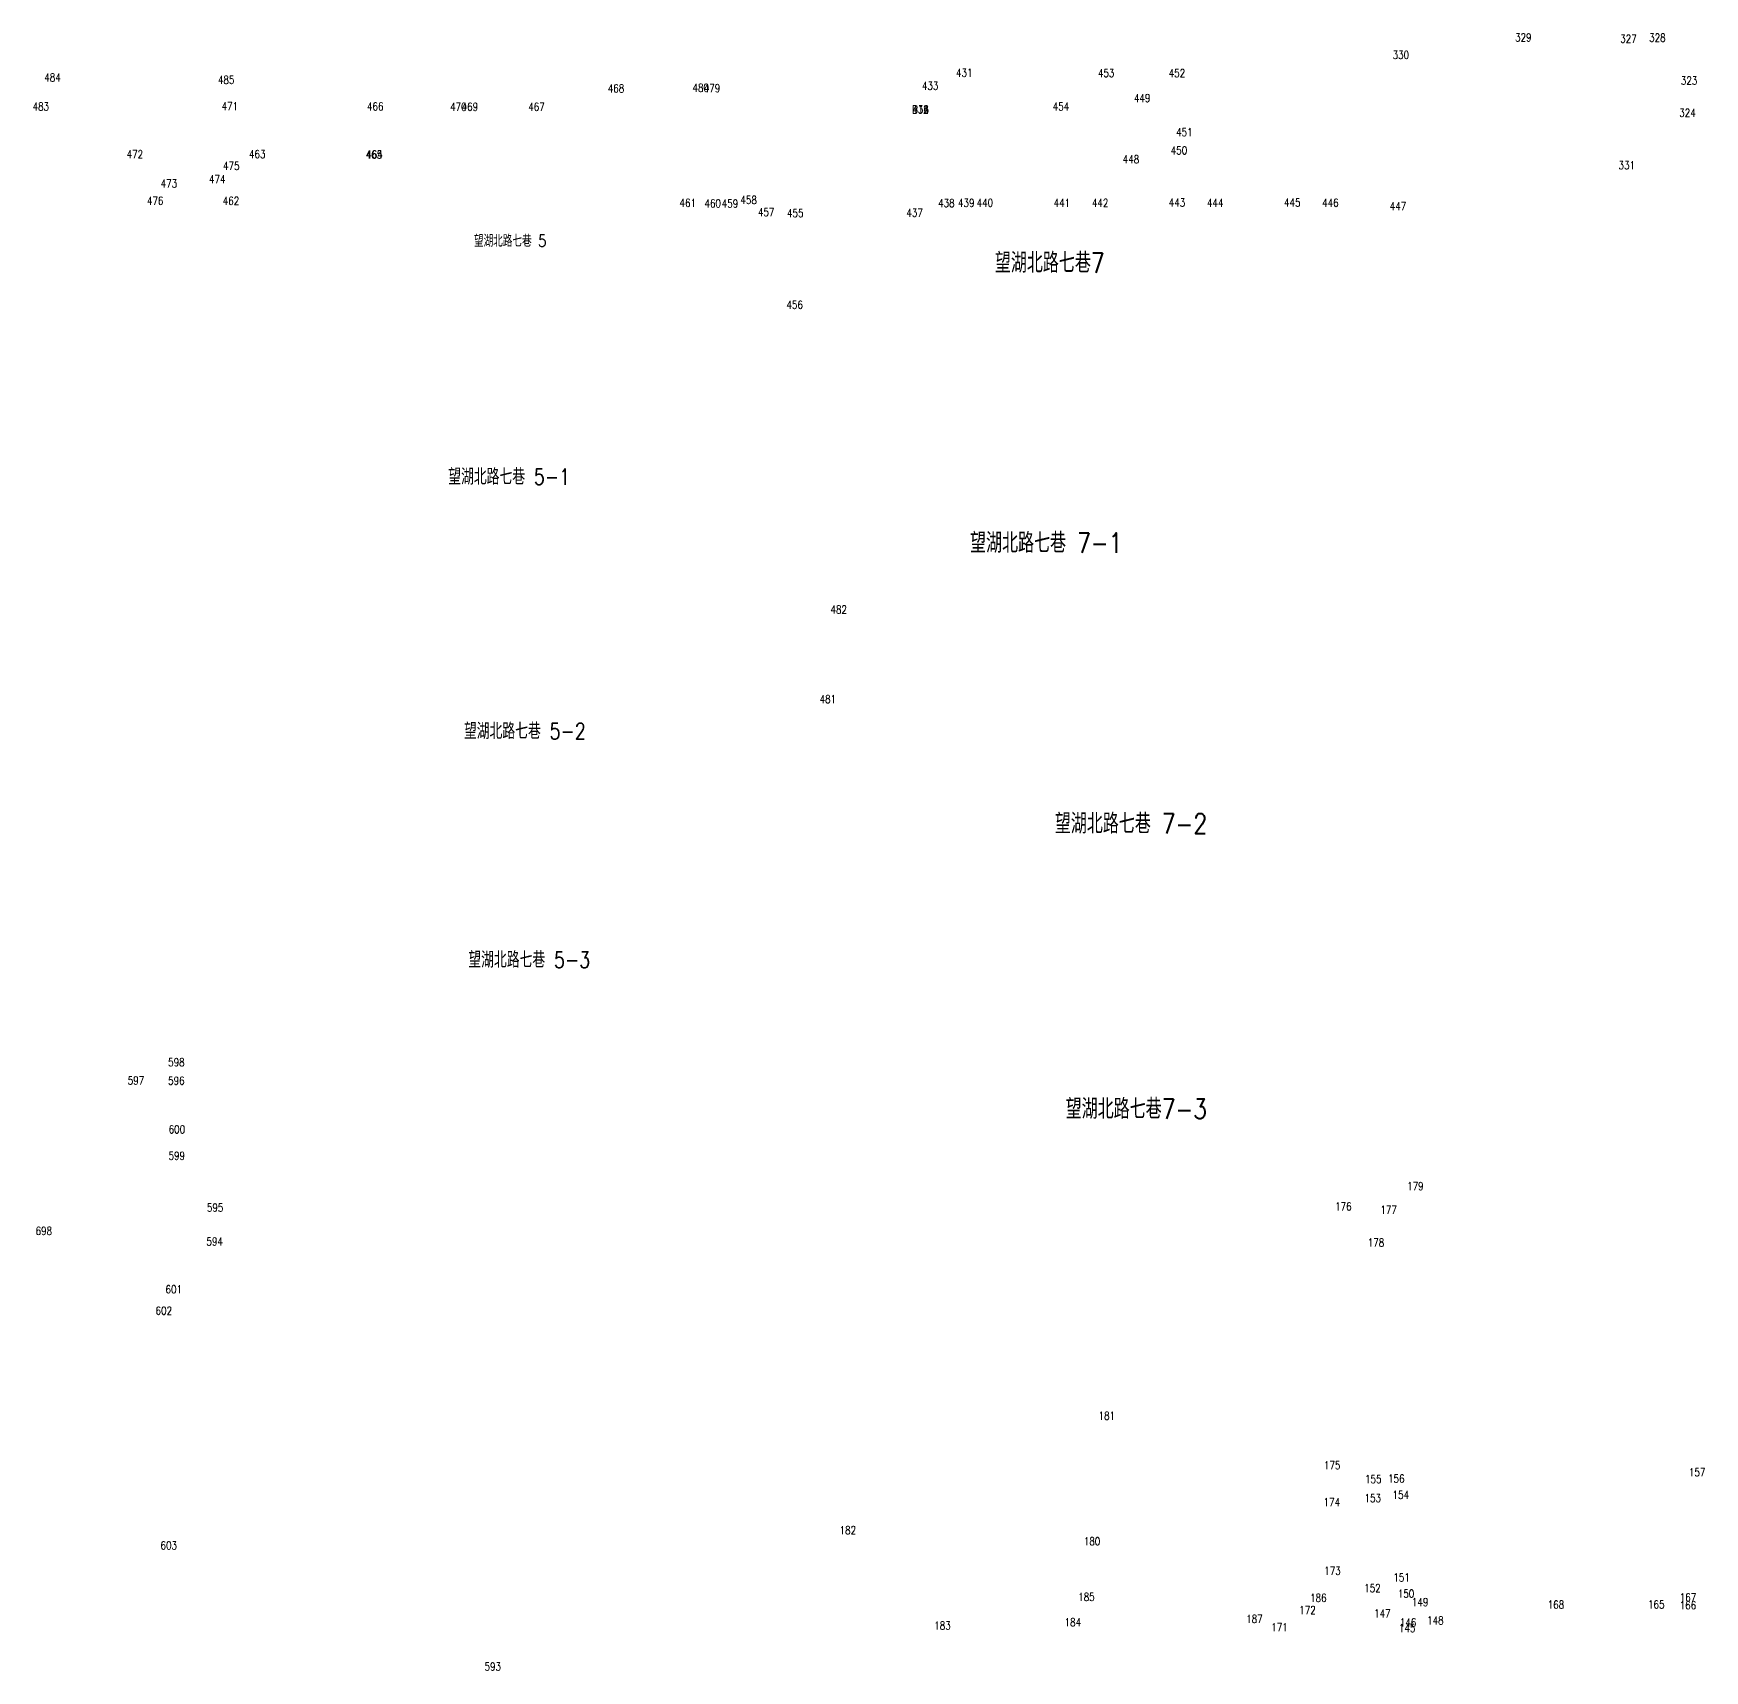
# Model space of a CAD drawing. Extents: x -992 to 2561, y -723 to 1492.
# Drawn here: x -134.4 to 74.4, y -188.9 to 15.7 of the extents above; entities that cross this region are included whole.
import ezdxf
from ezdxf.enums import TextEntityAlignment as Align

# ---------------------------------------------------------------- set-up
doc = ezdxf.new("R2010")
doc.units = 0
doc.header["$LTSCALE"] = 0.5
doc.layers.add('JMD', color=6, linetype='CONTINUOUS')
doc.layers.add('ZDH', color=1, linetype='CONTINUOUS')
doc.styles.add('HZ', font='rs.shx', dxfattribs={"width": 0.8, "bigfont": 'hztxt.shx'})

msp = doc.modelspace()

# ---------------------------------------------------------------- texts
at = {"layer": 'JMD', "linetype": 'Continuous', "style": 'HZ', "width": 0.8}
for s, height, p in [('望湖北路七巷 5', 1.5, (-74.82, -10.13, -0.21)), ('望湖北路七巷7', 2.5, (-7.42, -12.82, -0.21)), ('望湖北路七巷 5-1', 2, (-74.95, -39.58, -0.21)), ('望湖北路七巷 7-1', 2.5, (-7.86, -47.82, -0.21)), ('望湖北路七巷 5-2', 2, (-72.99, -71.37, -0.21)), ('望湖北路七巷 7-2', 2.5, (2.73, -82.9, -0.21)), ('望湖北路七巷 5-3', 2, (-72.44, -99.94, -0.21)), ('望湖北路七巷7-3', 2.5, (3.4, -118.55, -0.21))]:
    msp.add_text(s, height=height, dxfattribs=at).set_placement(p, align=Align.MIDDLE)
at = {"layer": 'ZDH', "linetype": 'Continuous', "style": 'HZ', "width": 0.8}
for s, p in [('329', (50.72, 14.71, -0.39)), ('327', (63.86, 14.55, 0.05)), ('328', (67.47, 14.68, -0.42)), ('330', (35.42, 12.53, -0.36)), ('484', (-133.02, 9.71, 0.11)), ('431', (-19.12, 10.3, -0.56)), ('453', (-1.4, 10.26, -0.49)), ('452', (7.45, 10.25, -1.21)), ('485', (-111.33, 9.41, -0.59)), ('468', (-62.63, 8.34, -1.62)), ('480', (-52.05, 8.42, -0.38)), ('479', (-50.63, 8.37, -0.37)), ('433', (-23.38, 8.67, -0.64)), ('323', (71.43, 9.32, -0.43)), ('483', (-134.49, 6.08, -0.55)), ('471', (-110.88, 6.11, -0.55)), ('466', (-92.71, 6.09, -0.54)), ('470', (-82.32, 6.04, -0.51)), ('469', (-80.89, 6.05, -0.5)), ('467', (-72.57, 6.05, -1.42)), ('432', (-24.6, 5.72, -0.66)), ('B14', (-24.6, 5.72, -0.21)), ('B16', (-24.6, 5.72, -0.21)), ('454', (-7.04, 6.08, -0.44)), ('449', (3.1, 7.14, -0.39)), ('324', (71.23, 5.3, -0.32)), ('451', (8.37, 2.86, -0.28)), ('472', (-122.74, 0.11, -0.53)), ('463', (-107.45, 0.13, -0.58)), ('465', (-92.87, 0.08, -0.52)), ('464', (-92.8, 0.1, -0.52)), ('448', (1.7, -0.52, -0.42)), ('450', (7.7, 0.6, -0.38)), ('474', (-112.45, -3.02, -0.5)), ('475', (-110.69, -1.35, -0.43)), ('331', (63.64, -1.26, -0.15)), ('473', (-118.49, -3.54, -0.49)), ('476', (-120.2, -5.7, 0.11)), ('462', (-110.73, -5.71, 0.01)), ('461', (-53.67, -5.97, 0.1)), ('460', (-50.55, -6.03, -0.02)), ('459', (-48.39, -6.05, 0.03)), ('458', (-46.06, -5.6, -0.11)), ('457', (-43.88, -7.11, 0.43)), ('455', (-40.24, -7.24, 0.41)), ('437', (-25.32, -7.19, -0.5)), ('438', (-21.36, -5.98, -0.64)), ('439', (-18.87, -5.97, -0.7)), ('440', (-16.55, -5.94, -0.59)), ('441', (-6.93, -5.97, -0.09)), ('442', (-2.15, -5.97, -0.05)), ('443', (7.45, -5.92, -0.13)), ('444', (12.22, -5.94, -0.1)), ('445', (21.85, -5.92, -0.32)), ('446', (26.61, -5.95, -0.26)), ('447', (35.06, -6.39, 0.12)), ('456', (-40.31, -18.69, 0.27)), ('482', (-34.81, -56.78, -1.63)), ('481', (-36.17, -67.96, 1.46)), ('598', (-117.55, -113.35, 0)), ('597', (-122.6, -115.62, 0.06)), ('596', (-117.56, -115.65, 0.11)), ('600', (-117.49, -121.73, -0.01)), ('599', (-117.5, -125.03, -0.07)), ('179', (37.24, -128.82, -1.06)), ('595', (-112.71, -131.51, -0.04)), ('176', (28.24, -131.36, -1.29)), ('177', (33.89, -131.79, -0.08)), ('698', (-134.11, -134.42, 0.68)), ('594', (-112.77, -135.74, -0.05)), ('178', (32.31, -135.88, -0.19)), ('601', (-117.88, -141.72, 0.11)), ('602', (-119.12, -144.39, 0.16)), ('181', (-1.31, -157.51, -1.42)), ('175', (26.84, -163.71, -0.29)), ('155', (31.97, -165.43, -0.36)), ('156', (34.85, -165.38, -0.28)), ('157', (72.44, -164.58, 0.31)), ('153', (31.92, -167.81, -0.38)), ('154', (35.41, -167.4, -0.29)), ('174', (26.79, -168.31, -0.33)), ('182', (-33.67, -171.82, -0.2)), ('603', (-118.5, -173.72, -0.21)), ('180', (-3.16, -173.21, -0.34)), ('173', (26.88, -176.89, -0.39)), ('151', (35.51, -177.72, 1.36)), ('185', (-3.86, -180.16, -0.34)), ('186', (25.11, -180.28, -0.35)), ('152', (31.87, -179.06, -0.42)), ('150', (36.07, -179.75, -0.81)), ('167', (71.29, -180.22, 0.25)), ('172', (23.76, -181.8, -0.45)), ('147', (33.1, -182.22, -0.44)), ('149', (37.83, -180.8, -0.83)), ('168', (54.79, -181.12, -0.1)), ('165', (67.33, -181.1, -0.19)), ('166', (71.28, -181.2, -0.85)), ('183', (-21.84, -183.74, -0.46)), ('184', (-5.56, -183.32, -0.34)), ('187', (17.12, -182.9, -0.49)), ('171', (20.26, -183.95, -0.42)), ('145', (36.21, -184.05, -0.42)), ('146', (36.33, -183.34, -0.72)), ('148', (39.73, -183.09, -0.89)), ('593', (-78.02, -188.86, -0.31))]:
    msp.add_text(s, height=1, dxfattribs=at).set_placement(p)

doc.saveas('drawing.dxf')
